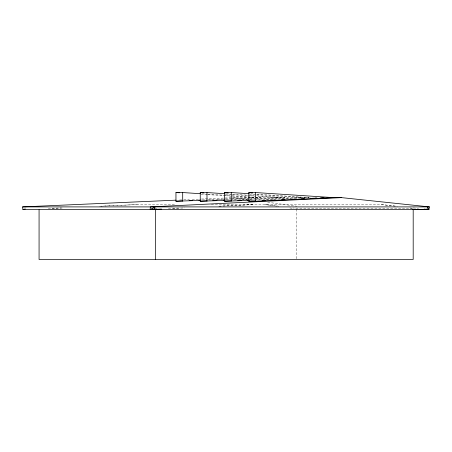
<?xml version="1.0" encoding="UTF-8"?>
<svg xmlns="http://www.w3.org/2000/svg" width="452" height="452" viewBox="0 0 452 452"><rect width="100%" height="100%" fill="white"/><g stroke="black" fill="none" stroke-linecap="round" stroke-linejoin="round"><path stroke-width="0.34" stroke-dasharray="2.26 1.69" d="M24.561 208.581L25.64 207.909M172.794 208.491L184.744 207.914M219.197 206.242L253.645 204.564L217.508 206.236M202.4 199.999L207.27 199.773M207.965 199.739L224.667 198.97M225.362 198.936L231.622 198.648M232.317 198.614L249.018 197.846M249.713 197.812L253.888 197.62L249.018 197.304M209.14 199.999L213.316 199.807M217.491 199.609L230.712 198.999M231.407 198.97L255.064 197.88M255.764 197.846L260.635 197.62L255.764 197.304M226.689 199.999L248.956 198.97M249.651 198.936L255.917 198.648M256.612 198.614L278.183 197.62L256.612 196.219M233.43 199.999L237.605 199.807M241.78 199.609L255.001 198.999M255.696 198.97L284.924 197.62L256.397 195.761M52.02 208.502L63.613 207.965M101.112 206.236L137.25 204.564L175.359 204.564M250.979 199.999L302.473 197.62L249.589 194.179M257.725 199.999L261.9 199.807M266.075 199.609L291.122 198.456M294.602 198.292L300.868 198.004M304.343 197.846L309.213 197.62L256.329 194.179M168.421 208.502L180.009 207.965M179.54 200.004L183.06 199.846M183.766 199.818L189.394 199.569M192.213 199.445L200.654 199.072M201.36 199.044L231.622 197.716M232.328 197.682L253.888 197.62M48.274 208.479L61.28 207.909M99.604 206.219L137.25 204.564M255.239 197.62L310.62 197.62M314.829 197.62L317.637 197.62M211.355 204.564L381.392 204.564L397.359 206.253M250.764 193.818L255.634 194.134M226.475 193.818L231.345 194.134M232.04 194.179L255.696 195.716M225.299 194.179L248.956 195.716M249.651 195.761L255.917 196.174M202.18 193.818L207.056 194.134M207.75 194.179L231.407 195.716M232.102 195.761L255.064 197.258M201.004 194.179L207.27 194.586M207.965 194.631L224.667 195.716M225.362 195.761L231.622 196.174M232.317 196.219L248.323 197.258M413.331 207.937L418.467 208.479M381.392 204.564L395.302 206.219M409.874 207.954L413.19 208.349L296.789 208.349L293.478 207.954M278.901 206.219L264.991 204.564L277.438 206.265M233.735 197.62L246.905 199.422M249.679 199.801L251.063 199.987M267.703 202.259L296.817 206.236M289.885 207.965L294.032 208.53M296.789 209.05L296.789 258.753"/><path stroke-width="0.68" d="M328.112 197.62L341.469 197.62L429.4 206.903L428.925 209.581L412.761 209.581M341.469 197.62L150.33 206.903L150.16 209.592L22.933 209.592L22.6 206.903L176.026 200.157M161.545 209.039L150.16 209.592L154.991 206.903L154.511 209.383L427.021 209.383L427.502 206.903L428.925 209.581L424.168 209.078M200.79 193.727L182.698 192.546L175.958 192.546L175.958 201.219L182.218 200.925M189.179 200.609L192.654 200.445M198.92 200.157L200.309 200.095M175.958 201.219L200.79 200.383M225.079 193.727L206.988 192.546L200.247 192.546L200.247 201.219L206.507 200.925M212.773 200.637L216.949 200.445M223.209 200.157L224.604 200.095M200.247 201.219L225.079 200.383M249.374 193.727L231.283 192.546L224.537 192.546L224.537 201.219L230.802 200.925M237.758 200.609L241.238 200.445M247.504 200.157L248.894 200.095M224.537 201.219L249.374 200.383M248.832 201.219L255.572 201.219L333.508 197.62L255.572 192.546L248.832 192.546L248.832 201.219L255.092 200.925M262.053 200.609L265.527 200.445M271.793 200.157L275.274 199.999M281.534 199.705L285.014 199.547M291.274 199.259L294.755 199.1M301.021 198.807L304.495 198.648M310.761 198.36L314.242 198.196M320.502 197.908L323.982 197.75M151.94 209.095L156.827 209.033M22.933 209.592L25.041 209.502M22.6 206.903L429.4 206.903M248.832 192.546L252.306 192.772M224.537 192.546L228.017 192.772M200.247 192.546L203.728 192.772M175.958 192.546L179.433 192.772M413.19 209.05L413.19 259.454L39.07 259.454L39.07 209.796M255.572 192.546L255.572 201.219M231.283 192.546L231.283 201.219M206.988 192.546L206.988 201.219M182.698 192.546L182.698 201.219M155.465 209.095L155.465 259.454"/></g></svg>
